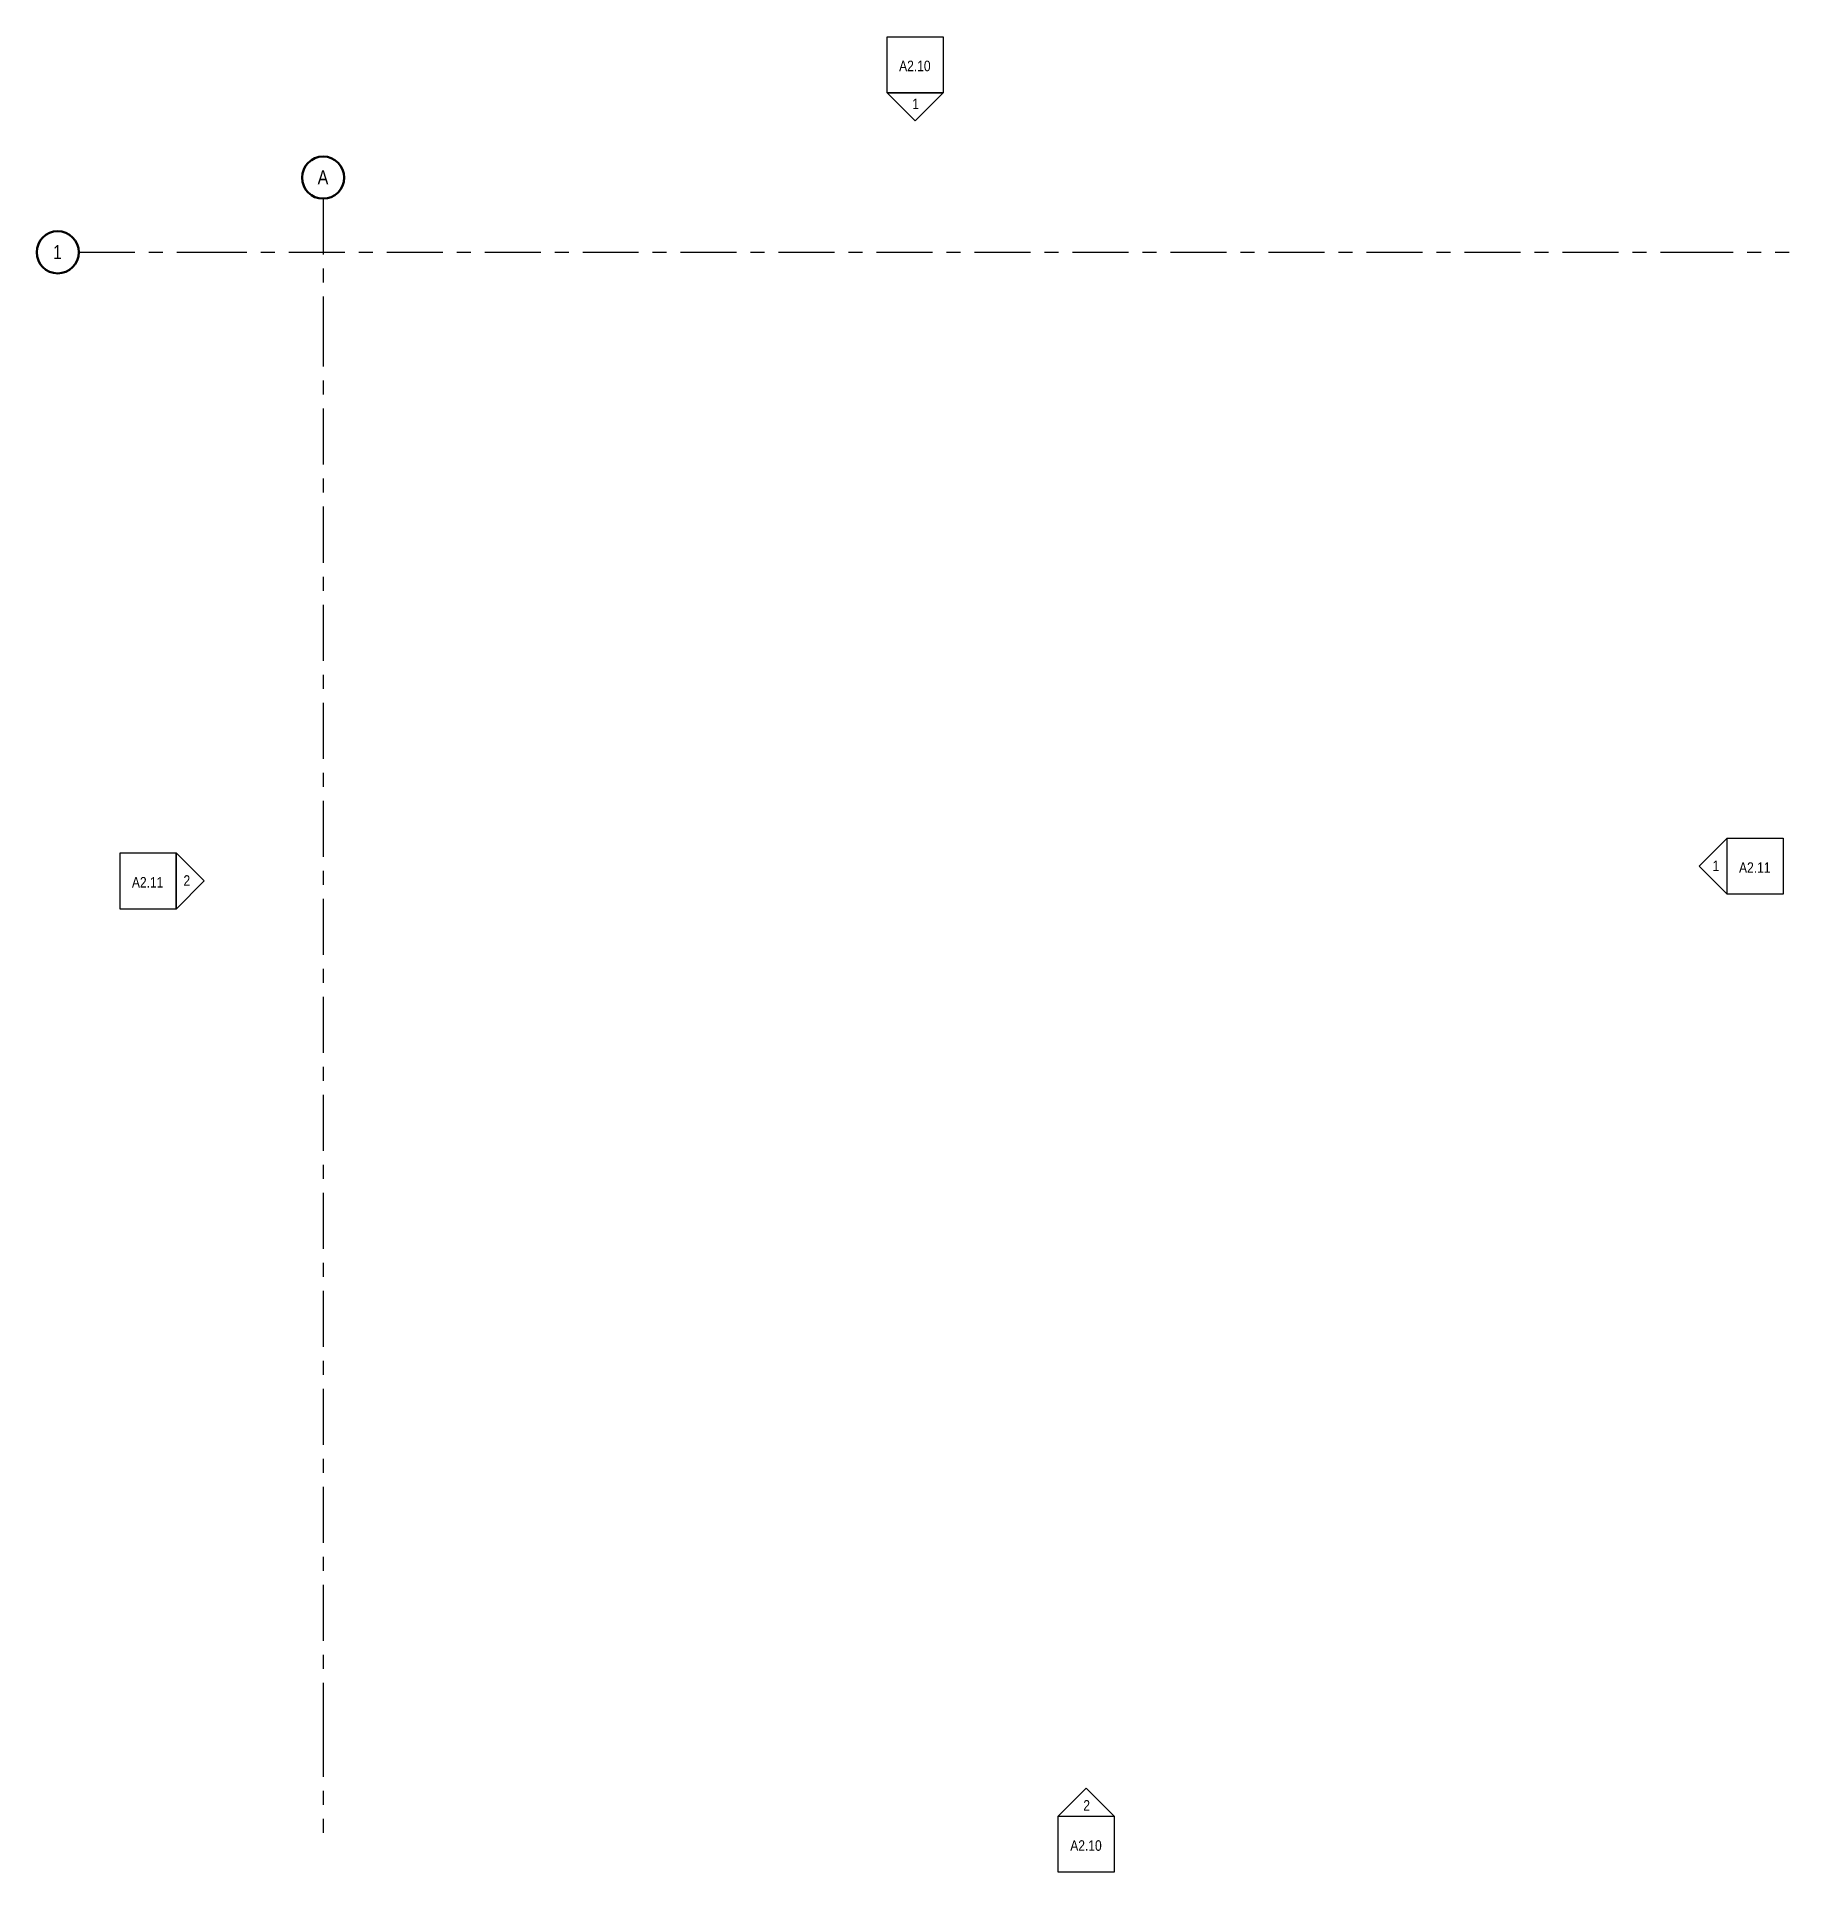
# Model space of a CAD drawing. Header units: inches. Extents: x -1419 to 83, y -118 to 1455.
import ezdxf

# ---------------------------------------------------------------- set-up
doc = ezdxf.new("R2010")
doc.units = ezdxf.units.IN
doc.header["$MEASUREMENT"] = 0
doc.linetypes.add('Grid Line', pattern=[84, 48, -12, 12, -12])
for name, color, linetype, lineweight in [('G-ANNO-SYMB', 111, 'Continuous', 9), ('S-GRID', 1, 'Continuous', 9), ('S-GRID-IDEN', 1, 'Continuous', 50)]:
    doc.layers.add(name, color=color, linetype=linetype, lineweight=lineweight)
doc.styles.add('Arial Narrow', font='ARIALN.TTF', dxfattribs={"height": 9})
doc.styles.add('Arial Narrow_1', font='ARIALN.TTF', dxfattribs={"height": 12})

# ---------------------------------------------------------------- blocks, each defined once
blk = doc.blocks.new('Elevation - Detail Number_CE_-134675-BASEMENT')
at = {"layer": 'G-ANNO-SYMB', "lineweight": 25}
for p, q in [((-0.25, -0.25), (-0.25, 0.25)), ((-0.25, 0.25), (0.25, 0.25)), ((0.25, 0.25), (0.25, -0.25)), ((0.25, -0.25), (-0.25, -0.25))]:
    blk.add_line(p, q, dxfattribs=at)
blk = doc.blocks.new('Elevation - Detail Number_CE_-46063-BASEMENT')
at = {"layer": 'G-ANNO-SYMB', "lineweight": 25}
for p, q in [((0, 0.25), (-0.25, 0)), ((0.25, 0), (0, 0.25)), ((-0.25, 0), (0.25, 0))]:
    blk.add_line(p, q, dxfattribs=at)
blk = doc.blocks.new('Grid - Grid Head-Circle_CE_-46466-BASEMENT')
at = {"layer": 'S-GRID-IDEN'}
blk.add_circle((0, 0), 0.188, dxfattribs=at)
blk = doc.blocks.new('Grid - Grid Head-Circle_CE_-V1-BASEMENT')
at = {"layer": 'S-GRID-IDEN'}
blk.add_circle((0, 0), 0.188, dxfattribs=at)

msp = doc.modelspace()

# ---------------------------------------------------------------- linework, layer by layer
at = {"layer": 'S-GRID', "linetype": 'Grid Line', "lineweight": 25}
for p, q in [((-1173.9, 1316), (-1173.9, 1220)), ((-1383.4, 1270), (-1287.4, 1270)), ((-1287.4, 1270), (-13, 1270)), ((-13, 1270), (83, 1270)), ((-1173.9, 1220), (-1173.9, 11.6)), ((-1173.9, 11.6), (-1173.9, -84.4))]:
    msp.add_line(p, q, dxfattribs=at)

# ---------------------------------------------------------------- block references
at = {"layer": 'G-ANNO-SYMB', "lineweight": 25, "xscale": 95.99999999999994, "yscale": 95.99999999999994, "zscale": 95.99999999999994}
for name, p in [('Elevation - Detail Number_CE_-134675-BASEMENT', (-666.4, 1430.7)), ('Elevation - Detail Number_CE_-134675-BASEMENT', (-1324, 731.2)), ('Elevation - Detail Number_CE_-134675-BASEMENT', (53.7, 743.8)), ('Elevation - Detail Number_CE_-46063-BASEMENT', (-519.7, -70.3)), ('Elevation - Detail Number_CE_-134675-BASEMENT', (-519.7, -94.3))]:
    msp.add_blockref(name, p, dxfattribs=at)
at = {"layer": 'G-ANNO-SYMB', "lineweight": 25, "extrusion": (0, 0, -1), "xscale": 95.99999999999994, "yscale": 95.99999999999994, "zscale": 95.99999999999994, "rotation": 180}
msp.add_blockref('Elevation - Detail Number_CE_-46063-BASEMENT', (666.4, 1406.7), dxfattribs=at)
at = {"layer": 'G-ANNO-SYMB', "lineweight": 25, "xscale": 95.99999999999994, "yscale": 95.99999999999994, "zscale": 95.99999999999994, "rotation": 89.99999999999991}
msp.add_blockref('Elevation - Detail Number_CE_-46063-BASEMENT', (29.7, 743.8), dxfattribs=at)
at = {"layer": 'S-GRID-IDEN', "xscale": 95.99999999999994, "yscale": 95.99999999999994, "zscale": 95.99999999999994}
for name, p, rotation in [('Grid - Grid Head-Circle_CE_-V1-BASEMENT', (-1173.9, 1334), 180), ('Grid - Grid Head-Circle_CE_-46466-BASEMENT', (-1401.4, 1270), 269.9999999999994)]:
    msp.add_blockref(name, p, dxfattribs=dict(at, rotation=rotation))

# ---------------------------------------------------------------- next in the draw order: texts
at = {"layer": 'G-ANNO-SYMB', "char_height": 9, "attachment_point": 1, "style": 'Arial Narrow', "bg_fill": 3, "box_fill_scale": 1.25, "bg_fill_color": 9, "bg_fill_true_color": 13158600, "bg_fill_transparency": 0}
for s, insert, width in [('A2.10', (-680.1, 1434.2), 33.027), ('1', (-668.8, 1401.7), 6.969), ('1', (17.2, 748.7), 6.969), ('A2.11', (39.9, 747.2), 33.027), ('A2.11', (-1337.8, 734.6), 33.027), ('2', (-522.2, -56.5), 6.969), ('A2.10', (-533.4, -90.9), 33.027)]:
    msp.add_mtext(s, dxfattribs=dict(at, insert=insert, width=width))
at = {"layer": 'S-GRID-IDEN', "lineweight": 9, "char_height": 12, "attachment_point": 1, "style": 'Arial Narrow_1', "bg_fill": 3, "box_fill_scale": 1.25, "bg_fill_color": 9, "bg_fill_true_color": 13158600, "bg_fill_transparency": 0}
for s, insert, width in [('A', (-1178.6, 1340.2), 11.211), ('1', (-1405.5, 1276.1), 9.393)]:
    msp.add_mtext(s, dxfattribs=dict(at, insert=insert, width=width))

# ---------------------------------------------------------------- next in the draw order: block references
at = {"layer": 'G-ANNO-SYMB', "lineweight": 25, "extrusion": (0, 0, -1), "xscale": 95.99999999999994, "yscale": 95.99999999999994, "zscale": 95.99999999999994, "rotation": 90.00000000000055}
msp.add_blockref('Elevation - Detail Number_CE_-46063-BASEMENT', (1300, 731.2), dxfattribs=at)

# ---------------------------------------------------------------- next in the draw order: texts
at = {"layer": 'G-ANNO-SYMB', "insert": (-1293.6, 736.1), "char_height": 9, "width": 6.969, "attachment_point": 1, "style": 'Arial Narrow', "bg_fill": 3, "box_fill_scale": 1.25, "bg_fill_color": 9, "bg_fill_true_color": 13158600, "bg_fill_transparency": 0}
msp.add_mtext('2', dxfattribs=at)

doc.saveas('drawing.dxf')
